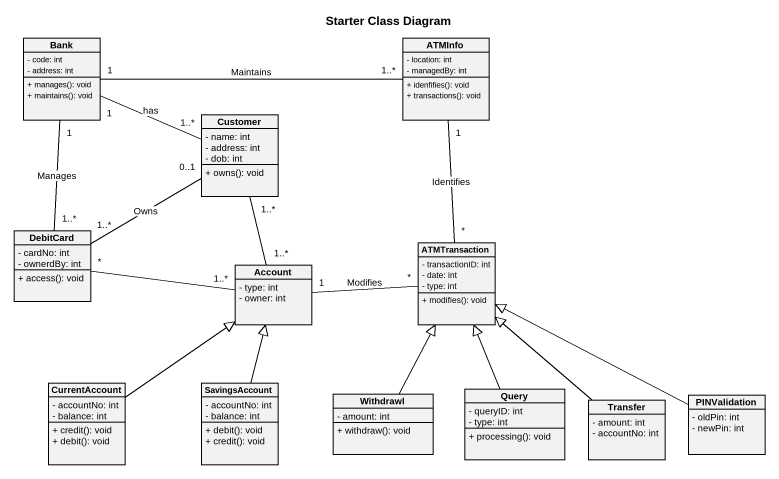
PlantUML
@startuml
title Starter Class Diagram
hide circle
hide empty members
skinparam classAttributeIconSize 0
class Bank {
  - code: int
  - address: int
  + manages(): void
  + maintains(): void
}
class ATMInfo {
  - location: int
  - managedBy: int
  + idenfifies(): void
  + transactions(): void
}
class Customer {
  - name: int
  - address: int
  - dob: int
  + owns(): void
}
class DebitCard {
  - cardNo: int
  - ownerdBy: int
  + access(): void
}
class ATMTransaction {
  - transactionID: int
  - date: int
  - type: int
  + modifies(): void
}
class Account {
  - type: int
  - owner: int
}
class CurrentAccount {
  - accountNo: int
  - balance: int
  + credit(): void
  + debit(): void
}
class SavingsAccount {
  - accountNo: int
  - balance: int
  + debit(): void
  + credit(): void
}
class Withdrawl {
  - amount: int
  + withdraw(): void
}
class Query {
  - queryID: int
  - type: int
  + processing(): void
}
class Transfer {
  - amount: int
  - accountNo: int
}
class PINValidation {
  - oldPin: int
  - newPin: int
}
Bank "1" -right- "1..*" ATMInfo : Maintains
Bank "1" -right- "1..*" Customer : has
Bank "1" -- "1..*" DebitCard : Manages
ATMInfo "1" -- "*" ATMTransaction : Identifies
Customer "0..1" -left- "1..*" DebitCard : Owns
Customer "1..*" -- "1..*" Account
DebitCard "*" -right- "1..*" Account
Account "1" -right- "*" ATMTransaction : Modifies
CurrentAccount -up-|> Account
SavingsAccount -up-|> Account
Withdrawl -up-|> ATMTransaction
Query -up-|> ATMTransaction
Transfer -up-|> ATMTransaction
PINValidation -left-|> ATMTransaction
@enduml
